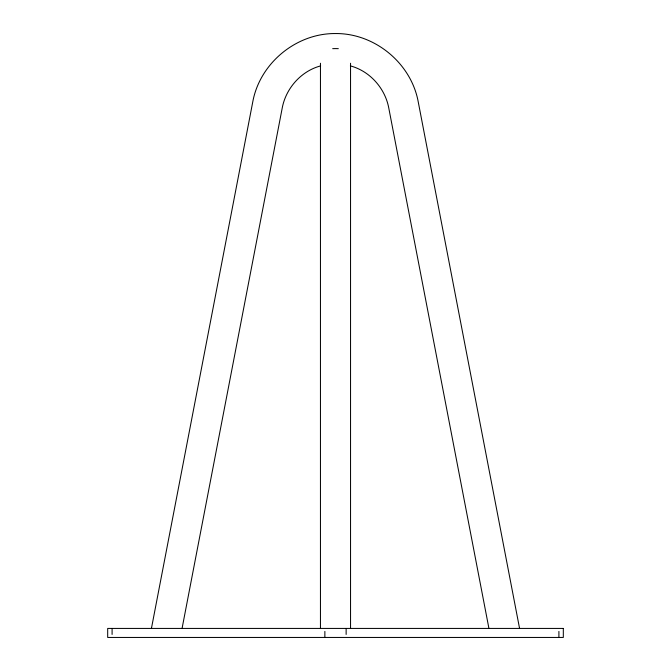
<?xml version="1.0" encoding="UTF-8"?>
<svg xmlns="http://www.w3.org/2000/svg" width="671" height="671" viewBox="0 0 671 671"><rect width="100%" height="100%" fill="white"/><g stroke="black" fill="none" stroke-linecap="round" stroke-linejoin="round"><path stroke-width="1.01" d="M151.428 628.425L252.766 101.883C259.82 63.233 296.221 33.173 335.5 33.55C374.779 33.173 411.18 63.233 418.234 101.883L519.572 628.425M182.067 628.425L282.315 107.57C286.123 88.018 301.296 71.025 320.637 65.892M350.363 65.892C369.704 71.025 384.877 88.018 388.685 107.57L488.933 628.425M558.909 631.428L558.909 637.45M350.547 63.242L350.547 628.425M346.135 628.425L346.135 634.439M324.865 631.428L324.865 637.45M320.453 63.242L320.453 628.425M112.091 628.425L112.091 634.439M332.682 48.673A15.047 4.177 0 0 1 338.318 48.673M563.313 628.425L107.687 628.425L107.687 637.45L563.313 637.45L563.313 628.425"/></g></svg>
